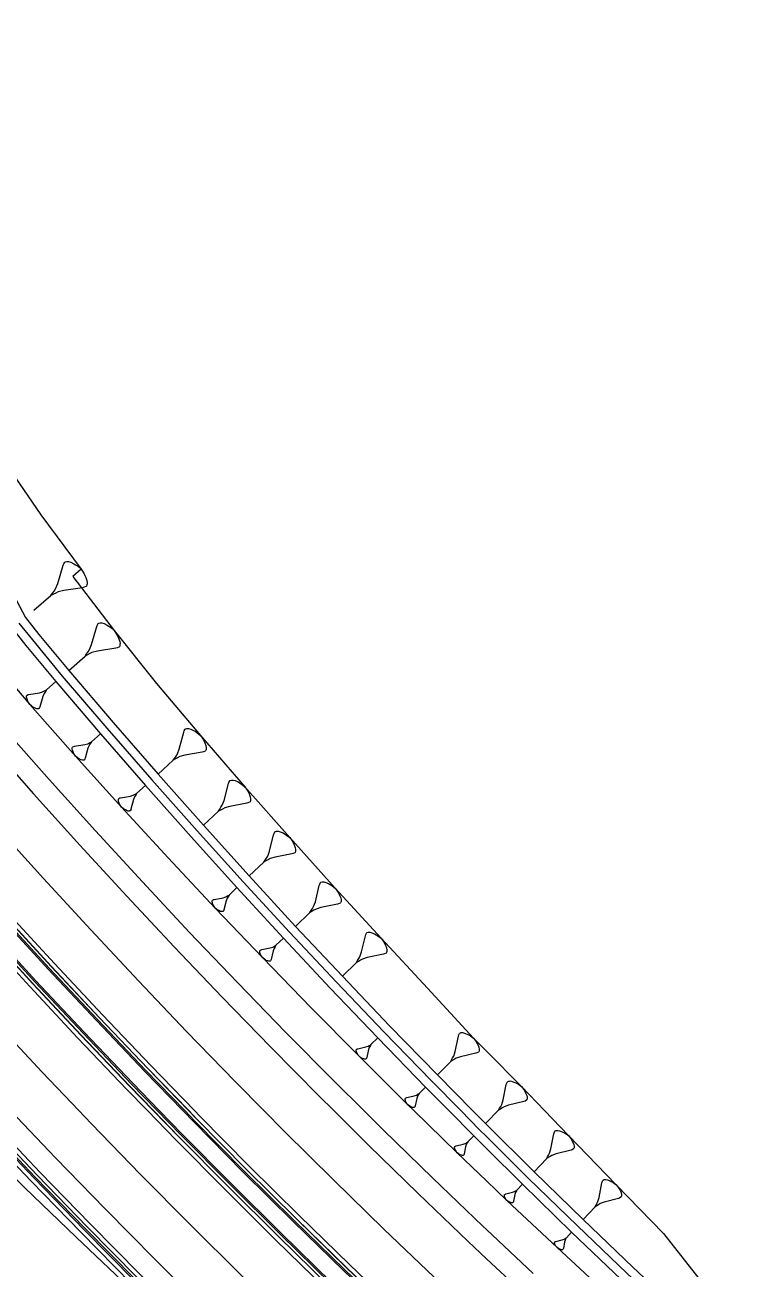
# Model space of a CAD drawing. Extents: x 383808 to 384559, y 802827 to 803490.
# Drawn here: x 384067.3 to 384118.8, y 803088.8 to 803176.9 of the extents above; entities that cross this region are included whole.
import ezdxf

# ---------------------------------------------------------------- set-up
doc = ezdxf.new("R2010")
doc.units = 0
doc.layers.get('0').update_dxf_attribs({"linetype": 'CONTINUOUS'})

msp = doc.modelspace()

# ---------------------------------------------------------------- linework, layer by layer
at = {"color": 7}
for p, q in [((384069.6157, 803137.3373), (384070.0031, 803138.6372)), ((384070.0031, 803138.6372), (384070.0425, 803138.7315)), ((384070.0425, 803138.7315), (384070.1164, 803138.8556)), ((384070.1164, 803138.8556), (384070.151, 803138.8855)), ((384070.151, 803138.8855), (384070.2501, 803138.9106)), ((384070.2501, 803138.9106), (384070.3145, 803138.9058)), ((384070.3145, 803138.9058), (384070.379, 803138.9011)), ((384070.379, 803138.9011), (384070.5377, 803138.857)), ((384070.5377, 803138.857), (384070.7562, 803138.7437)), ((384070.7562, 803138.7437), (384070.8803, 803138.6697)), ((384070.8803, 803138.6697), (384071.0343, 803138.5612)), ((384071.0343, 803138.5612), (384071.2779, 803138.3488)), ((384071.2779, 803138.3488), (384071.4522, 803138.0768)), ((384071.4522, 803138.0768), (384071.537, 803137.9085)), ((384071.537, 803137.9085), (384071.592, 803137.7749)), ((384071.592, 803137.7749), (384071.672, 803137.5422)), ((384071.672, 803137.5422), (384071.6924, 803137.3787)), ((384069.1327, 803136.4981), (384069.2412, 803136.6521)), ((384069.3009, 803136.5829), (384069.1327, 803136.4981)), ((384069.2412, 803136.6521), (384069.3498, 803136.8061)), ((384069.4692, 803136.6677), (384069.3009, 803136.5829)), ((384069.3498, 803136.8061), (384069.4583, 803136.9601)), ((384069.4583, 803136.9601), (384069.6157, 803137.3373)), ((384069.6374, 803136.7525), (384069.4692, 803136.6677)), ((384070.0336, 803136.8529), (384069.6374, 803136.7525)), ((384071.3762, 803137.0456), (384070.0336, 803136.8529)), ((384071.4753, 803137.0707), (384071.3762, 803137.0456)), ((384071.6089, 803137.1256), (384071.4753, 803137.0707)), ((384071.6435, 803137.1555), (384071.6089, 803137.1256)), ((384071.6829, 803137.2498), (384071.6435, 803137.1555)), ((384071.6876, 803137.3142), (384071.6829, 803137.2498)), ((384071.6924, 803137.3787), (384071.6876, 803137.3142)), ((384067.9217, 803135.4534), (384069.1327, 803136.4981)), ((384072.0119, 803133.0223), (384072.376, 803134.2858)), ((384072.376, 803134.2858), (384072.4133, 803134.3775)), ((384072.4133, 803134.3775), (384072.4839, 803134.4985)), ((384072.4839, 803134.4985), (384072.5172, 803134.5278)), ((384072.5172, 803134.5278), (384072.613, 803134.553)), ((384072.613, 803134.553), (384072.6755, 803134.5489)), ((384072.6755, 803134.5489), (384072.738, 803134.5449)), ((384072.738, 803134.5449), (384072.8923, 803134.5036)), ((384072.8923, 803134.5036), (384073.1051, 803134.3956)), ((384073.1051, 803134.3956), (384073.2261, 803134.325)), ((384073.2261, 803134.325), (384073.3763, 803134.2212)), ((384073.3763, 803134.2212), (384073.6143, 803134.0175)), ((384073.6143, 803134.0175), (384073.7857, 803133.7553)), ((384071.8627, 803132.6552), (384072.0119, 803133.0223)), ((384073.7857, 803133.7553), (384073.8694, 803133.5929)), ((384073.8694, 803133.5929), (384073.9238, 803133.4638)), ((384073.9238, 803133.4638), (384074.0035, 803133.239)), ((384074.0035, 803133.239), (384074.0247, 803133.0807)), ((384074.0206, 803133.0181), (384074.0166, 803132.9556)), ((384074.0247, 803133.0807), (384074.0206, 803133.0181)), ((384070.3863, 803131.181), (384071.551, 803132.2045)), ((384071.551, 803132.2045), (384071.6549, 803132.3547)), ((384071.7134, 803132.2882), (384071.551, 803132.2045)), ((384071.6549, 803132.3547), (384071.7588, 803132.505)), ((384071.8757, 803132.3719), (384071.7134, 803132.2882)), ((384071.7588, 803132.505), (384071.8627, 803132.6552)), ((384072.0381, 803132.4556), (384071.8757, 803132.3719)), ((384072.4213, 803132.5564), (384072.0381, 803132.4556)), ((384073.7211, 803132.755), (384072.4213, 803132.5564)), ((384073.8169, 803132.7802), (384073.7211, 803132.755)), ((384073.946, 803132.8346), (384073.8169, 803132.7802)), ((384073.9793, 803132.8639), (384073.946, 803132.8346)), ((384074.0166, 803132.9556), (384073.9793, 803132.8639)), ((384069.4849, 803130.389), (384068.8172, 803129.8023)), ((384067.5183, 803129.4723), (384067.5732, 803129.4867)), ((384067.5732, 803129.4867), (384068.3183, 803129.6006)), ((384068.3183, 803129.6006), (384068.538, 803129.6584)), ((384068.538, 803129.6584), (384068.631, 803129.7063)), ((384068.6385, 803129.5439), (384068.553, 803129.3335)), ((384068.631, 803129.7063), (384068.7241, 803129.7543)), ((384068.6981, 803129.63), (384068.6385, 803129.5439)), ((384068.7576, 803129.7162), (384068.6981, 803129.63)), ((384068.7241, 803129.7543), (384068.8172, 803129.8023)), ((384068.8172, 803129.8023), (384068.7576, 803129.7162)), ((384067.3992, 803129.3), (384067.4015, 803129.3359)), ((384067.4113, 803129.2093), (384067.3992, 803129.3)), ((384067.4015, 803129.3359), (384067.4038, 803129.3717)), ((384067.4038, 803129.3717), (384067.4252, 803129.4243)), ((384067.457, 803129.0804), (384067.4113, 803129.2093)), ((384067.4252, 803129.4243), (384067.4443, 803129.4411)), ((384067.4443, 803129.4411), (384067.5183, 803129.4723)), ((384067.4882, 803129.0064), (384067.457, 803129.0804)), ((384067.5362, 803128.9133), (384067.4882, 803129.0064)), ((384067.6344, 803128.763), (384067.5362, 803128.9133)), ((384067.7708, 803128.6462), (384067.6344, 803128.763)), ((384067.857, 803128.5867), (384067.7708, 803128.6462)), ((384068.3443, 803128.6092), (384068.3229, 803128.5566)), ((384068.553, 803129.3335), (384068.3443, 803128.6092)), ((384067.9263, 803128.5462), (384067.857, 803128.5867)), ((384068.0483, 803128.4844), (384067.9263, 803128.5462)), ((384068.1367, 803128.4607), (384068.0483, 803128.4844)), ((384068.1726, 803128.4584), (384068.1367, 803128.4607)), ((384068.2084, 803128.456), (384068.1726, 803128.4584)), ((384068.2633, 803128.4705), (384068.2084, 803128.456)), ((384068.2824, 803128.4873), (384068.2633, 803128.4705)), ((384068.3229, 803128.5566), (384068.2824, 803128.4873)), ((384078.55, 803126.817), (384078.5837, 803126.9045)), ((384078.5837, 803126.9045), (384078.6484, 803127.0202)), ((384078.6484, 803127.0202), (384078.6794, 803127.0485)), ((384078.6794, 803127.0485), (384078.7697, 803127.074)), ((384078.7697, 803127.074), (384078.8289, 803127.0712)), ((384078.8289, 803127.0712), (384078.8882, 803127.0685)), ((384078.8882, 803127.0685), (384079.0349, 803127.032)), ((384079.0349, 803127.032), (384079.2382, 803126.9335)), ((384079.2382, 803126.9335), (384079.3539, 803126.8688)), ((384079.3539, 803126.8688), (384079.4979, 803126.773)), ((384071.5235, 803125.9273), (384071.7349, 803125.985)), ((384071.7349, 803125.985), (384071.8243, 803126.0321)), ((384071.8243, 803126.0321), (384071.9136, 803126.0792)), ((384071.8896, 803125.959), (384071.8329, 803125.8754)), ((384071.9463, 803126.0426), (384071.8896, 803125.959)), ((384071.9136, 803126.0792), (384072.003, 803126.1263)), ((384072.003, 803126.1263), (384071.9463, 803126.0426)), ((384072.642, 803126.6982), (384072.003, 803126.1263)), ((384078.2271, 803125.6147), (384078.55, 803126.817)), ((384079.4979, 803126.773), (384079.7267, 803126.5843)), ((384079.7267, 803126.5843), (384079.8934, 803126.3391)), ((384079.8934, 803126.3391), (384079.9754, 803126.1869)), ((384079.9754, 803126.1869), (384080.0292, 803126.0656)), ((384080.0292, 803126.0656), (384080.1085, 803125.8541)), ((384070.6393, 803125.6293), (384070.6413, 803125.6639)), ((384070.6518, 803125.5418), (384070.6393, 803125.6293)), ((384070.6413, 803125.6639), (384070.6432, 803125.6985)), ((384070.6432, 803125.6985), (384070.6634, 803125.7494)), ((384070.697, 803125.4178), (384070.6518, 803125.5418)), ((384070.6634, 803125.7494), (384070.6816, 803125.7657)), ((384070.6816, 803125.7657), (384070.7527, 803125.7965)), ((384070.7278, 803125.3467), (384070.697, 803125.4178)), ((384070.7749, 803125.2574), (384070.7278, 803125.3467)), ((384070.7527, 803125.7965), (384070.8056, 803125.8109)), ((384070.871, 803125.1132), (384070.7749, 803125.2574)), ((384070.8056, 803125.8109), (384071.5235, 803125.9273)), ((384071.0036, 803125.0017), (384070.871, 803125.1132)), ((384071.7522, 803125.6717), (384071.5572, 803124.971)), ((384071.8329, 803125.8754), (384071.7522, 803125.6717)), ((384077.9007, 803124.9767), (384077.9964, 803125.1207)), ((384077.9964, 803125.1207), (384078.0921, 803125.2647)), ((384078.0921, 803125.2647), (384078.2271, 803125.6147)), ((384078.2616, 803125.0788), (384078.1094, 803124.9968)), ((384078.6226, 803125.1808), (384078.2616, 803125.0788)), ((384079.8495, 803125.3911), (384078.6226, 803125.1808)), ((384079.9398, 803125.4166), (384079.8495, 803125.3911)), ((384080.061, 803125.4704), (384079.9398, 803125.4166)), ((384080.092, 803125.4986), (384080.061, 803125.4704)), ((384080.1257, 803125.5861), (384080.092, 803125.4986)), ((384080.1085, 803125.8541), (384080.1312, 803125.7046)), ((384080.1285, 803125.6454), (384080.1257, 803125.5861)), ((384080.1312, 803125.7046), (384080.1285, 803125.6454)), ((384071.0873, 803124.945), (384071.0036, 803125.0017)), ((384071.1545, 803124.9066), (384071.0873, 803124.945)), ((384071.2727, 803124.848), (384071.1545, 803124.9066)), ((384071.3583, 803124.8259), (384071.2727, 803124.848)), ((384071.3929, 803124.824), (384071.3583, 803124.8259)), ((384071.4275, 803124.8221), (384071.3929, 803124.824)), ((384071.4803, 803124.8365), (384071.4275, 803124.8221)), ((384071.4986, 803124.8528), (384071.4803, 803124.8365)), ((384071.537, 803124.9201), (384071.4986, 803124.8528)), ((384071.5572, 803124.971), (384071.537, 803124.9201)), ((384076.7201, 803123.844), (384077.8049, 803124.8327)), ((384077.8049, 803124.8327), (384077.9007, 803124.9767)), ((384077.9572, 803124.9148), (384077.8049, 803124.8327)), ((384078.1094, 803124.9968), (384077.9572, 803124.9148)), ((384081.7451, 803123.2482), (384081.8078, 803123.3627)), ((384081.8078, 803123.3627), (384081.8381, 803123.3908)), ((384081.8381, 803123.3908), (384081.9267, 803123.4168)), ((384081.9267, 803123.4168), (384081.9851, 803123.4146)), ((384081.9851, 803123.4146), (384082.0434, 803123.4124)), ((384082.0434, 803123.4124), (384082.1883, 803123.3778)), ((384082.1883, 803123.3778), (384082.3893, 803123.2827)), ((384075.0511, 803122.3867), (384075.1368, 803122.4328)), ((384075.1368, 803122.4328), (384075.2225, 803122.479)), ((384075.2225, 803122.479), (384075.1686, 803122.3979)), ((384075.8332, 803123.0356), (384075.2225, 803122.479)), ((384081.4055, 803121.9751), (384081.7127, 803123.1617)), ((384081.7127, 803123.1617), (384081.7451, 803123.2482)), ((384082.3893, 803123.2827), (384082.5038, 803123.2199)), ((384082.5038, 803123.2199), (384082.6465, 803123.127)), ((384082.6465, 803123.127), (384082.8734, 803122.9432)), ((384082.8734, 803122.9432), (384083.0398, 803122.7032)), ((384083.0398, 803122.7032), (384083.1219, 803122.5541)), ((384083.1219, 803122.5541), (384083.1759, 803122.4352)), ((384083.1759, 803122.4352), (384083.2559, 803122.2277)), ((384073.9129, 803121.9882), (384073.9144, 803122.0215)), ((384073.9257, 803121.904), (384073.9129, 803121.9882)), ((384073.9144, 803122.0215), (384073.916, 803122.0549)), ((384073.916, 803122.0549), (384073.935, 803122.1041)), ((384073.9703, 803121.785), (384073.9257, 803121.904)), ((384073.935, 803122.1041), (384073.9524, 803122.12)), ((384073.9524, 803122.12), (384074.0207, 803122.1503)), ((384074.0006, 803121.7167), (384073.9703, 803121.785)), ((384074.0467, 803121.631), (384074.0006, 803121.7167)), ((384074.0207, 803122.1503), (384074.0715, 803122.1647)), ((384074.1406, 803121.493), (384074.0467, 803121.631)), ((384074.0715, 803122.1647), (384074.7622, 803122.2831)), ((384074.7622, 803122.2831), (384074.9654, 803122.3405)), ((384074.9848, 803122.0388), (384074.803, 803121.362)), ((384074.9654, 803122.3405), (384075.0511, 803122.3867)), ((384075.0608, 803122.2358), (384074.9848, 803122.0388)), ((384075.1147, 803122.3169), (384075.0608, 803122.2358)), ((384075.1686, 803122.3979), (384075.1147, 803122.3169)), ((384081.1828, 803121.4866), (384081.2758, 803121.6293)), ((384081.2758, 803121.6293), (384081.4055, 803121.9751)), ((384081.7988, 803121.5514), (384081.4443, 803121.4477)), ((384083.005, 803121.7695), (384081.7988, 803121.5514)), ((384083.0937, 803121.7954), (384083.005, 803121.7695)), ((384083.2126, 803121.8494), (384083.0937, 803121.7954)), ((384083.2428, 803121.8775), (384083.2126, 803121.8494)), ((384083.2753, 803121.9639), (384083.2428, 803121.8775)), ((384083.2559, 803122.2277), (384083.2796, 803122.0807)), ((384083.2774, 803122.0223), (384083.2753, 803121.9639)), ((384083.2796, 803122.0807), (384083.2774, 803122.0223)), ((384074.2694, 803121.3867), (384074.1406, 803121.493)), ((384074.3505, 803121.3328), (384074.2694, 803121.3867)), ((384074.4156, 803121.2964), (384074.3505, 803121.3328)), ((384074.53, 803121.241), (384074.4156, 803121.2964)), ((384074.6126, 803121.2204), (384074.53, 803121.241)), ((384074.646, 803121.2189), (384074.6126, 803121.2204)), ((384074.6793, 803121.2173), (384074.646, 803121.2189)), ((384074.7301, 803121.2317), (384074.6793, 803121.2173)), ((384074.7476, 803121.2476), (384074.7301, 803121.2317)), ((384074.784, 803121.3128), (384074.7476, 803121.2476)), ((384074.803, 803121.362), (384074.784, 803121.3128)), ((384079.9375, 803120.218), (384080.9968, 803121.2013)), ((384080.9968, 803121.2013), (384081.0898, 803121.344)), ((384081.146, 803121.2835), (384080.9968, 803121.2013)), ((384081.0898, 803121.344), (384081.1828, 803121.4866)), ((384081.2952, 803121.3656), (384081.146, 803121.2835)), ((384081.4443, 803121.4477), (384081.2952, 803121.3656)), ((384085.036, 803119.77), (384085.1232, 803119.7964)), ((384085.1232, 803119.7964), (384085.1809, 803119.7947)), ((384085.1809, 803119.7947), (384085.2385, 803119.7931)), ((384085.2385, 803119.7931), (384085.3818, 803119.7603)), ((384084.6217, 803118.3686), (384084.9142, 803119.5427)), ((384084.9142, 803119.5427), (384084.9455, 803119.6283)), ((384084.9455, 803119.6283), (384085.0064, 803119.742)), ((384085.0064, 803119.742), (384085.036, 803119.77)), ((384085.3818, 803119.7603), (384085.581, 803119.6681)), ((384085.581, 803119.6681), (384085.6947, 803119.6073)), ((384085.6947, 803119.6073), (384085.8363, 803119.5168)), ((384085.8363, 803119.5168), (384086.062, 803119.3374)), ((384086.062, 803119.3374), (384086.2284, 803119.102)), ((384086.2284, 803119.102), (384086.3108, 803118.9555)), ((384086.3108, 803118.9555), (384086.3652, 803118.8386)), ((384084.4062, 803117.8844), (384084.4967, 803118.026)), ((384084.4967, 803118.026), (384084.6217, 803118.3686)), ((384086.2025, 803118.1799), (384085.0137, 803117.9538)), ((384086.2897, 803118.2063), (384086.2025, 803118.1799)), ((384086.4066, 803118.2607), (384086.2897, 803118.2063)), ((384086.3652, 803118.8386), (384086.446, 803118.6345)), ((384086.4362, 803118.2887), (384086.4066, 803118.2607)), ((384086.4675, 803118.3743), (384086.4362, 803118.2887)), ((384086.446, 803118.6345), (384086.4707, 803118.4896)), ((384086.4691, 803118.432), (384086.4675, 803118.3743)), ((384086.4707, 803118.4896), (384086.4691, 803118.432)), ((384083.1883, 803116.6209), (384084.2252, 803117.6011)), ((384084.2252, 803117.6011), (384084.3157, 803117.7427)), ((384084.3717, 803117.6835), (384084.2252, 803117.6011)), ((384084.3157, 803117.7427), (384084.4062, 803117.8844)), ((384084.5182, 803117.7659), (384084.3717, 803117.6835)), ((384084.6647, 803117.8483), (384084.5182, 803117.7659)), ((384085.0137, 803117.9538), (384084.6647, 803117.8483)), ((384082.3163, 803115.7966), (384081.7612, 803115.2719)), ((384087.8704, 803114.7896), (384088.1484, 803115.9503)), ((384088.1484, 803115.9503), (384088.1784, 803116.0351)), ((384088.1784, 803116.0351), (384088.2375, 803116.1477)), ((384088.2375, 803116.1477), (384088.2664, 803116.1756)), ((384088.2664, 803116.1756), (384088.3523, 803116.2024)), ((384088.3523, 803116.2024), (384088.4091, 803116.2013)), ((384088.4091, 803116.2013), (384088.466, 803116.2002)), ((384088.466, 803116.2002), (384088.6076, 803116.1691)), ((384088.6076, 803116.1691), (384088.805, 803116.08)), ((384088.805, 803116.08), (384088.9176, 803116.021)), ((384088.9176, 803116.021), (384089.0581, 803115.933)), ((384089.0581, 803115.933), (384089.2823, 803115.7581)), ((384089.2823, 803115.7581), (384089.4485, 803115.5274)), ((384089.4485, 803115.5274), (384089.5311, 803115.3837)), ((384089.5311, 803115.3837), (384089.5858, 803115.2689)), ((384080.5591, 803114.7963), (384080.56, 803114.8271)), ((384080.5724, 803114.7187), (384080.5591, 803114.7963)), ((384080.56, 803114.8271), (384080.5608, 803114.858)), ((384080.5608, 803114.858), (384080.5776, 803114.9038)), ((384080.6156, 803114.6094), (384080.5724, 803114.7187)), ((384080.5776, 803114.9038), (384080.5934, 803114.9188)), ((384080.5934, 803114.9188), (384080.656, 803114.9479)), ((384080.6447, 803114.5469), (384080.6156, 803114.6094)), ((384080.6888, 803114.4684), (384080.6447, 803114.5469)), ((384080.656, 803114.9479), (384080.7027, 803114.962)), ((384080.7027, 803114.962), (384081.3391, 803115.0831)), ((384081.3391, 803115.0831), (384081.5259, 803115.1396)), ((384081.5489, 803114.861), (384081.3923, 803114.2325)), ((384081.5259, 803115.1396), (384081.6043, 803115.1837)), ((384081.6158, 803115.0444), (384081.5489, 803114.861)), ((384081.6043, 803115.1837), (384081.6828, 803115.2278)), ((384081.6643, 803115.1202), (384081.6158, 803115.0444)), ((384081.7127, 803115.1961), (384081.6643, 803115.1202)), ((384081.6828, 803115.2278), (384081.7612, 803115.2719)), ((384081.7612, 803115.2719), (384081.7127, 803115.1961)), ((384087.7501, 803114.4506), (384087.8704, 803114.7896)), ((384089.4312, 803114.6177), (384088.2608, 803114.384)), ((384089.5171, 803114.6445), (384089.4312, 803114.6177)), ((384089.6319, 803114.6992), (384089.5171, 803114.6445)), ((384089.5858, 803115.2689), (384089.6673, 803115.0682)), ((384089.6608, 803114.7271), (384089.6319, 803114.6992)), ((384089.6909, 803114.8118), (384089.6608, 803114.7271)), ((384089.6673, 803115.0682), (384089.693, 803114.9255)), ((384089.692, 803114.8687), (384089.6909, 803114.8118)), ((384089.693, 803114.9255), (384089.692, 803114.8687)), ((384080.7779, 803114.3424), (384080.6888, 803114.4684)), ((384080.8987, 803114.2464), (384080.7779, 803114.3424)), ((384080.9745, 803114.1979), (384080.8987, 803114.2464)), ((384081.0354, 803114.1654), (384080.9745, 803114.1979)), ((384081.142, 803114.1161), (384081.0354, 803114.1654)), ((384081.2187, 803114.0985), (384081.142, 803114.1161)), ((384081.2496, 803114.0976), (384081.2187, 803114.0985)), ((384081.2804, 803114.0967), (384081.2496, 803114.0976)), ((384081.3272, 803114.1108), (384081.2804, 803114.0967)), ((384081.343, 803114.1258), (384081.3272, 803114.1108)), ((384081.3756, 803114.1867), (384081.343, 803114.1258)), ((384081.3923, 803114.2325), (384081.3756, 803114.1867)), ((384086.4722, 803113.053), (384087.4862, 803114.029)), ((384087.4862, 803114.029), (384087.5742, 803114.1696)), ((384087.6299, 803114.1116), (384087.4862, 803114.029)), ((384087.5742, 803114.1696), (384087.6622, 803114.3101)), ((384087.7737, 803114.1942), (384087.6299, 803114.1116)), ((384087.6622, 803114.3101), (384087.7501, 803114.4506)), ((384087.9175, 803114.2768), (384087.7737, 803114.1942)), ((384088.2608, 803114.384), (384087.9175, 803114.2768)), ((384085.6077, 803112.2207), (384085.0799, 803111.7127)), ((384091.1511, 803111.2382), (384091.4147, 803112.3844)), ((384091.4147, 803112.3844), (384091.4435, 803112.4682)), ((384091.4435, 803112.4682), (384091.5007, 803112.5797)), ((384091.5007, 803112.5797), (384091.529, 803112.6074)), ((384091.529, 803112.6074), (384091.6133, 803112.6346)), ((384091.6133, 803112.6346), (384091.6694, 803112.6341)), ((384091.6694, 803112.6341), (384091.7254, 803112.6335)), ((384091.7254, 803112.6335), (384091.8652, 803112.6041)), ((384091.8652, 803112.6041), (384092.0605, 803112.5181)), ((384092.0605, 803112.5181), (384092.172, 803112.4609)), ((384092.172, 803112.4609), (384092.3113, 803112.3755)), ((384092.3113, 803112.3755), (384092.5337, 803112.2052)), ((384092.5337, 803112.2052), (384092.6996, 803111.9794)), ((384092.6996, 803111.9794), (384092.7823, 803111.8384)), ((384083.9312, 803111.246), (384083.9318, 803111.2756)), ((384083.9446, 803111.1718), (384083.9312, 803111.246)), ((384083.9318, 803111.2756), (384083.9324, 803111.3052)), ((384083.9324, 803111.3052), (384083.948, 803111.3493)), ((384083.987, 803111.0673), (384083.9446, 803111.1718)), ((384083.948, 803111.3493), (384083.9631, 803111.3639)), ((384083.9631, 803111.3639), (384084.0228, 803111.3923)), ((384084.0155, 803111.0076), (384083.987, 803111.0673)), ((384084.0585, 803110.9328), (384084.0155, 803111.0076)), ((384084.0228, 803111.3923), (384084.0675, 803111.4063)), ((384084.0675, 803111.4063), (384084.6767, 803111.5279)), ((384084.6767, 803111.5279), (384084.8554, 803111.5837)), ((384084.88, 803111.3168), (384084.7352, 803110.7126)), ((384084.8554, 803111.5837), (384084.9303, 803111.6267)), ((384084.9425, 803111.4933), (384084.88, 803111.3168)), ((384084.9303, 803111.6267), (384085.0051, 803111.6697)), ((384084.9883, 803111.5664), (384084.9425, 803111.4933)), ((384085.0341, 803111.6395), (384084.9883, 803111.5664)), ((384085.0051, 803111.6697), (384085.0799, 803111.7127)), ((384085.0799, 803111.7127), (384085.0341, 803111.6395)), ((384091.0357, 803110.9031), (384091.1511, 803111.2382)), ((384092.6907, 803111.0828), (384091.5395, 803110.842)), ((384092.775, 803111.11), (384092.6907, 803111.0828)), ((384092.8877, 803111.1649), (384092.775, 803111.11)), ((384092.7823, 803111.8384), (384092.8372, 803111.7258)), ((384092.8372, 803111.7258), (384092.9193, 803111.5288)), ((384092.916, 803111.1926), (384092.8877, 803111.1649)), ((384092.9448, 803111.2764), (384092.916, 803111.1926)), ((384092.9193, 803111.5288), (384092.9459, 803111.3885)), ((384092.9454, 803111.3324), (384092.9448, 803111.2764)), ((384092.9459, 803111.3885), (384092.9454, 803111.3324)), ((384084.145, 803110.8127), (384084.0585, 803110.9328)), ((384084.2617, 803110.7217), (384084.145, 803110.8127)), ((384084.3349, 803110.6759), (384084.2617, 803110.7217)), ((384084.3935, 803110.6451), (384084.3349, 803110.6759)), ((384084.4962, 803110.5988), (384084.3935, 803110.6451)), ((384084.5699, 803110.5826), (384084.4962, 803110.5988)), ((384084.5995, 803110.582), (384084.5699, 803110.5826)), ((384084.6291, 803110.5814), (384084.5995, 803110.582)), ((384084.6738, 803110.5954), (384084.6291, 803110.5814)), ((384084.6889, 803110.6099), (384084.6738, 803110.5954)), ((384084.7196, 803110.6685), (384084.6889, 803110.6099)), ((384084.7352, 803110.7126), (384084.7196, 803110.6685)), ((384089.789, 803109.5144), (384090.7794, 803110.4853)), ((384090.7794, 803110.4853), (384090.8648, 803110.6246)), ((384090.9203, 803110.568), (384090.7794, 803110.4853)), ((384090.8648, 803110.6246), (384090.9503, 803110.7638)), ((384091.0612, 803110.6506), (384090.9203, 803110.568)), ((384090.9503, 803110.7638), (384091.0357, 803110.9031)), ((384091.2021, 803110.7333), (384091.0612, 803110.6506)), ((384091.5395, 803110.842), (384091.2021, 803110.7333)), ((384092.2891, 803105.1578), (384091.8149, 803104.6844)), ((384097.7841, 803104.1878), (384098.0147, 803105.2811)), ((384098.0147, 803105.2811), (384098.0406, 803105.3612)), ((384098.0406, 803105.3612), (384098.093, 803105.4681)), ((384098.093, 803105.4681), (384098.1194, 803105.4949)), ((384098.1194, 803105.4949), (384098.199, 803105.5222)), ((384098.199, 803105.5222), (384098.2522, 803105.5226)), ((384098.2522, 803105.5226), (384098.3055, 803105.5231)), ((384098.3055, 803105.5231), (384098.4388, 803105.4975)), ((384098.4388, 803105.4975), (384098.6258, 803105.4192)), ((384098.6258, 803105.4192), (384098.7327, 803105.3669)), ((384098.7327, 803105.3669), (384098.8664, 803105.2881)), ((384098.8664, 803105.2881), (384099.0807, 803105.1302)), ((384099.0807, 803105.1302), (384099.2422, 803104.9185)), ((384099.2422, 803104.9185), (384099.3231, 803104.7861)), ((384090.7721, 803104.2656), (384090.7722, 803104.2927)), ((384090.7721, 803104.2386), (384090.7721, 803104.2656)), ((384090.7856, 803104.1709), (384090.7721, 803104.2386)), ((384090.7722, 803104.2927), (384090.7857, 803104.3333)), ((384090.8261, 803104.0761), (384090.7856, 803104.1709)), ((384090.7857, 803104.3333), (384090.7993, 803104.3468)), ((384090.7993, 803104.3468), (384090.8534, 803104.3739)), ((384090.8532, 803104.0219), (384090.8261, 803104.0761)), ((384090.8937, 803103.9542), (384090.8532, 803104.0219)), ((384090.8534, 803104.3739), (384090.8941, 803104.3874)), ((384090.9748, 803103.8458), (384090.8937, 803103.9542)), ((384090.8941, 803104.3874), (384091.4492, 803104.5087)), ((384091.4492, 803104.5087), (384091.6117, 803104.5627)), ((384091.6386, 803104.319), (384091.5163, 803103.7641)), ((384091.6117, 803104.5627), (384091.6794, 803104.6033)), ((384091.6929, 803104.4815), (384091.6386, 803104.319)), ((384091.6794, 803104.6033), (384091.7472, 803104.6439)), ((384091.7335, 803104.5491), (384091.6929, 803104.4815)), ((384091.7742, 803104.6168), (384091.7335, 803104.5491)), ((384091.7472, 803104.6439), (384091.8149, 803104.6844)), ((384091.8149, 803104.6844), (384091.7742, 803104.6168)), ((384097.6803, 803103.8675), (384097.7841, 803104.1878)), ((384099.2492, 803104.0667), (384098.1598, 803103.8182)), ((384099.3288, 803104.094), (384099.2492, 803104.0667)), ((384099.3231, 803104.7861), (384099.3772, 803104.6801)), ((384099.4349, 803104.1481), (384099.3288, 803104.094)), ((384099.3772, 803104.6801), (384099.4586, 803104.4944)), ((384099.4613, 803104.175), (384099.4349, 803104.1481)), ((384099.4586, 803104.4944), (384099.4864, 803104.3615)), ((384099.4872, 803104.255), (384099.4613, 803104.175)), ((384099.4864, 803104.3615), (384099.4868, 803104.3083)), ((384099.4868, 803104.3083), (384099.4872, 803104.255)), ((384091.0831, 803103.7645), (384090.9748, 803103.8458)), ((384091.1507, 803103.7238), (384091.0831, 803103.7645)), ((384091.2049, 803103.6967), (384091.1507, 803103.7238)), ((384091.2996, 803103.656), (384091.2049, 803103.6967)), ((384091.3673, 803103.6424), (384091.2996, 803103.656)), ((384091.3943, 803103.6424), (384091.3673, 803103.6424)), ((384091.4214, 803103.6423), (384091.3943, 803103.6424)), ((384091.462, 803103.6559), (384091.4214, 803103.6423)), ((384091.4756, 803103.6694), (384091.462, 803103.6559)), ((384091.5027, 803103.7235), (384091.4756, 803103.6694)), ((384091.5163, 803103.7641), (384091.5027, 803103.7235)), ((384096.52, 803102.5269), (384097.444, 803103.4662)), ((384097.444, 803103.4662), (384097.5227, 803103.6)), ((384097.5764, 803103.5472), (384097.444, 803103.4662)), ((384097.5227, 803103.6), (384097.6015, 803103.7337)), ((384097.7088, 803103.6281), (384097.5764, 803103.5472)), ((384097.6015, 803103.7337), (384097.6803, 803103.8675)), ((384097.8413, 803103.7091), (384097.7088, 803103.6281)), ((384098.1598, 803103.8182), (384097.8413, 803103.7091)), ((384095.6785, 803101.6714), (384095.2305, 803101.216)), ((384101.1855, 803100.7546), (384101.4066, 803101.8524)), ((384101.4066, 803101.8524), (384101.4319, 803101.9329)), ((384101.4319, 803101.9329), (384101.4834, 803102.0405)), ((384101.4834, 803102.0405), (384101.5096, 803102.0677)), ((384101.5096, 803102.0677), (384101.5892, 803102.0957)), ((384101.5892, 803102.0957), (384101.6425, 803102.0967)), ((384101.6425, 803102.0967), (384101.6959, 803102.0976)), ((384101.6959, 803102.0976), (384101.8297, 803102.0732)), ((384101.8297, 803102.0732), (384102.0178, 803101.9964)), ((384102.0178, 803101.9964), (384102.1255, 803101.9449)), ((384102.1255, 803101.9449), (384102.2602, 803101.8672)), ((384102.2602, 803101.8672), (384102.4764, 803101.7109)), ((384102.4764, 803101.7109), (384102.6402, 803101.5002)), ((384102.6402, 803101.5002), (384102.7225, 803101.3682)), ((384102.7225, 803101.3682), (384102.7777, 803101.2625)), ((384094.2399, 803100.8335), (384094.2525, 803100.8723)), ((384094.2401, 803100.8077), (384094.2399, 803100.8335)), ((384094.2403, 803100.7819), (384094.2401, 803100.8077)), ((384094.2537, 803100.7174), (384094.2403, 803100.7819)), ((384094.2525, 803100.8723), (384094.2653, 803100.8853)), ((384094.2932, 803100.6274), (384094.2537, 803100.7174)), ((384094.2653, 803100.8853), (384094.3167, 803100.9116)), ((384094.3194, 803100.576), (384094.2932, 803100.6274)), ((384094.3167, 803100.9116), (384094.3553, 803100.9248)), ((384094.3587, 803100.5118), (384094.3194, 803100.576)), ((384094.3553, 803100.9248), (384094.8835, 803101.0453)), ((384094.437, 803100.4092), (384094.3587, 803100.5118)), ((384094.5409, 803100.3326), (384094.437, 803100.4092)), ((384094.8835, 803101.0453), (384095.0379, 803101.0982)), ((384095.0656, 803100.8661), (384094.9538, 803100.336)), ((384095.0379, 803101.0982), (384095.1021, 803101.1375)), ((384095.116, 803101.0214), (384095.0656, 803100.8661)), ((384095.1021, 803101.1375), (384095.1663, 803101.1767)), ((384095.1542, 803101.0863), (384095.116, 803101.0214)), ((384095.1923, 803101.1511), (384095.1542, 803101.0863)), ((384095.1663, 803101.1767), (384095.2305, 803101.216)), ((384095.2305, 803101.216), (384095.1923, 803101.1511)), ((384101.0066, 803100.2978), (384101.0843, 803100.4326)), ((384101.0843, 803100.4326), (384101.1855, 803100.7546)), ((384102.655, 803100.6466), (384101.5654, 803100.3876)), ((384102.7345, 803100.6747), (384102.655, 803100.6466)), ((384102.8403, 803100.7299), (384102.7345, 803100.6747)), ((384102.7777, 803101.2625), (384102.861, 803101.0771)), ((384102.8665, 803100.757), (384102.8403, 803100.7299)), ((384102.861, 803101.0771), (384102.89, 803100.9442)), ((384102.8918, 803100.8375), (384102.8665, 803100.757)), ((384102.89, 803100.9442), (384102.8909, 803100.8909)), ((384102.8909, 803100.8909), (384102.8918, 803100.8375)), ((384094.6057, 803100.2944), (384094.5409, 803100.3326)), ((384094.6575, 803100.269), (384094.6057, 803100.2944)), ((384094.7482, 803100.2311), (384094.6575, 803100.269)), ((384094.8128, 803100.2187), (384094.7482, 803100.2311)), ((384094.8386, 803100.2189), (384094.8128, 803100.2187)), ((384094.8645, 803100.2191), (384094.8386, 803100.2189)), ((384094.9031, 803100.2323), (384094.8645, 803100.2191)), ((384094.9159, 803100.2454), (384094.9031, 803100.2323)), ((384094.9413, 803100.2972), (384094.9159, 803100.2454)), ((384094.9538, 803100.336), (384094.9413, 803100.2972)), ((384100, 803099.1471), (384100.8239, 803100)), ((384100.8239, 803100), (384100.8512, 803100.0283)), ((384100.8512, 803100.0283), (384100.9289, 803100.1631)), ((384100.9832, 803100.1106), (384100.8512, 803100.0283)), ((384100.9289, 803100.1631), (384101.0066, 803100.2978)), ((384101.1152, 803100.193), (384100.9832, 803100.1106)), ((384101.2472, 803100.2753), (384101.1152, 803100.193)), ((384101.5654, 803100.3876), (384101.2472, 803100.2753)), ((384099.9337, 803099.0785), (384100, 803099.1471)), ((384098.6172, 803097.7405), (384098.6779, 803097.7783)), ((384098.6779, 803097.7783), (384098.6422, 803097.7163)), ((384099.1, 803098.2154), (384098.6779, 803097.7783)), ((384104.5736, 803097.2906), (384104.7775, 803098.3529)), ((384104.7775, 803098.3529), (384104.8012, 803098.4309)), ((384104.8012, 803098.4309), (384104.85, 803098.5353)), ((384104.85, 803098.5353), (384104.8751, 803098.5618)), ((384104.8751, 803098.5618), (384104.9517, 803098.5896)), ((384104.9517, 803098.5896), (384105.0032, 803098.5909)), ((384105.0032, 803098.5909), (384105.0548, 803098.5923)), ((384105.0548, 803098.5923), (384105.1842, 803098.5699)), ((384105.1842, 803098.5699), (384105.3666, 803098.4974)), ((384105.3666, 803098.4974), (384105.471, 803098.4486)), ((384105.471, 803098.4486), (384105.6019, 803098.3747)), ((384105.6019, 803098.3747), (384105.8121, 803098.2256)), ((384105.8121, 803098.2256), (384105.9721, 803098.0236)), ((384105.9721, 803098.0236), (384106.0528, 803097.8968)), ((384106.0528, 803097.8968), (384106.107, 803097.7952)), ((384106.107, 803097.7952), (384106.1891, 803097.6169)), ((384097.7391, 803097.406), (384097.7507, 803097.4431)), ((384097.7395, 803097.3815), (384097.7391, 803097.406)), ((384097.7399, 803097.3569), (384097.7395, 803097.3815)), ((384097.7533, 803097.2958), (384097.7399, 803097.3569)), ((384097.7507, 803097.4431), (384097.7628, 803097.4556)), ((384097.7916, 803097.2105), (384097.7533, 803097.2958)), ((384097.7628, 803097.4556), (384097.8114, 803097.481)), ((384097.817, 803097.1618), (384097.7916, 803097.2105)), ((384097.8114, 803097.481), (384097.848, 803097.4939)), ((384097.8548, 803097.1011), (384097.817, 803097.1618)), ((384097.848, 803097.4939), (384098.3493, 803097.613)), ((384097.9302, 803097.0042), (384097.8548, 803097.1011)), ((384098.0296, 803096.9323), (384097.9302, 803097.0042)), ((384098.0917, 803096.8965), (384098.0296, 803096.9323)), ((384098.1412, 803096.8728), (384098.0917, 803096.8965)), ((384098.2277, 803096.8375), (384098.1412, 803096.8728)), ((384098.3493, 803097.613), (384098.4957, 803097.6647)), ((384098.4108, 803096.9021), (384098.3871, 803096.8525)), ((384098.4224, 803096.9391), (384098.4108, 803096.9021)), ((384098.5241, 803097.4442), (384098.4224, 803096.9391)), ((384098.4957, 803097.6647), (384098.5565, 803097.7026)), ((384098.5707, 803097.5923), (384098.5241, 803097.4442)), ((384098.5565, 803097.7026), (384098.6172, 803097.7405)), ((384098.6064, 803097.6543), (384098.5707, 803097.5923)), ((384098.6422, 803097.7163), (384098.6064, 803097.6543)), ((384104.4048, 803096.8479), (384104.4787, 803096.9787)), ((384104.4787, 803096.9787), (384104.5736, 803097.2906)), ((384104.9438, 803096.9395), (384104.6374, 803096.8282)), ((384105.9939, 803097.1992), (384104.9438, 803096.9395)), ((384106.0705, 803097.227), (384105.9939, 803097.1992)), ((384106.1722, 803097.2813), (384106.0705, 803097.227)), ((384106.1972, 803097.3077), (384106.1722, 803097.2813)), ((384106.1891, 803097.6169), (384106.2182, 803097.4887)), ((384106.221, 803097.3857), (384106.1972, 803097.3077)), ((384106.2182, 803097.4887), (384106.2196, 803097.4372)), ((384106.2196, 803097.4372), (384106.221, 803097.3857)), ((384098.2893, 803096.8263), (384098.2277, 803096.8375)), ((384098.3138, 803096.8267), (384098.2893, 803096.8263)), ((384098.3384, 803096.8271), (384098.3138, 803096.8267)), ((384098.375, 803096.84), (384098.3384, 803096.8271)), ((384098.3871, 803096.8525), (384098.375, 803096.84)), ((384103.3792, 803095.6607), (384104.2571, 803096.5862)), ((384104.2571, 803096.5862), (384104.3309, 803096.717)), ((384104.3838, 803096.6669), (384104.2571, 803096.5862)), ((384104.3309, 803096.717), (384104.4048, 803096.8479)), ((384104.5106, 803096.7475), (384104.3838, 803096.6669)), ((384104.6374, 803096.8282), (384104.5106, 803096.7475)), ((384108.2721, 803095.0821), (384108.3457, 803095.1096)), ((384108.3457, 803095.1096), (384108.3953, 803095.1113)), ((384108.3953, 803095.1113), (384108.4449, 803095.1131)), ((384108.4449, 803095.1131), (384108.5699, 803095.0927)), ((384101.8465, 803094.2122), (384101.985, 803094.2625)), ((384101.985, 803094.2625), (384102.0423, 803094.2989)), ((384102.0423, 803094.2989), (384102.0995, 803094.3354)), ((384102.09, 803094.2536), (384102.0567, 803094.1945)), ((384102.1234, 803094.3127), (384102.09, 803094.2536)), ((384102.0995, 803094.3354), (384102.1568, 803094.3719)), ((384102.1568, 803094.3719), (384102.1234, 803094.3127)), ((384102.5534, 803094.79), (384102.1568, 803094.3719)), ((384107.9927, 803093.8547), (384108.1799, 803094.8801)), ((384108.1799, 803094.8801), (384108.2021, 803094.9554)), ((384108.2021, 803094.9554), (384108.2482, 803095.0564)), ((384108.2482, 803095.0564), (384108.2721, 803095.0821)), ((384108.5699, 803095.0927), (384108.7462, 803095.0244)), ((384108.7462, 803095.0244), (384108.8473, 803094.9783)), ((384108.8473, 803094.9783), (384108.974, 803094.9083)), ((384108.974, 803094.9083), (384109.1778, 803094.7665)), ((384109.1778, 803094.7665), (384109.3338, 803094.5732)), ((384109.3338, 803094.5732), (384109.4126, 803094.4518)), ((384109.4126, 803094.4518), (384109.4658, 803094.3543)), ((384109.4658, 803094.3543), (384109.5464, 803094.1832)), ((384101.2695, 803094.0106), (384101.2802, 803094.0458)), ((384101.2701, 803093.9873), (384101.2695, 803094.0106)), ((384101.2707, 803093.9641), (384101.2701, 803093.9873)), ((384101.2839, 803093.9062), (384101.2707, 803093.9641)), ((384101.2802, 803094.0458), (384101.2915, 803094.0578)), ((384101.321, 803093.8256), (384101.2839, 803093.9062)), ((384101.2915, 803094.0578), (384101.3375, 803094.0823)), ((384101.3455, 803093.7797), (384101.321, 803093.8256)), ((384101.3375, 803094.0823), (384101.3721, 803094.0949)), ((384101.3819, 803093.7224), (384101.3455, 803093.7797)), ((384101.3721, 803094.0949), (384101.8465, 803094.2122)), ((384101.4542, 803093.6311), (384101.3819, 803093.7224)), ((384101.5492, 803093.5638), (384101.4542, 803093.6311)), ((384101.6083, 803093.5304), (384101.5492, 803093.5638)), ((384101.6555, 803093.5083), (384101.6083, 803093.5304)), ((384101.7379, 803093.4756), (384101.6555, 803093.5083)), ((384101.7964, 803093.4655), (384101.7379, 803093.4756)), ((384101.8197, 803093.4661), (384101.7964, 803093.4655)), ((384101.8429, 803093.4667), (384101.8197, 803093.4661)), ((384101.8776, 803093.4792), (384101.8429, 803093.4667)), ((384101.8889, 803093.4912), (384101.8776, 803093.4792)), ((384101.9109, 803093.5384), (384101.8889, 803093.4912)), ((384101.9217, 803093.5736), (384101.9109, 803093.5384)), ((384102.0138, 803094.0536), (384101.9217, 803093.5736)), ((384102.0567, 803094.1945), (384102.0138, 803094.0536)), ((384107.7639, 803093.2999), (384107.834, 803093.4267)), ((384107.834, 803093.4267), (384107.904, 803093.5534)), ((384107.904, 803093.5534), (384107.9927, 803093.8547)), ((384108.0582, 803093.4098), (384107.9368, 803093.3309)), ((384108.3525, 803093.5196), (384108.0582, 803093.4098)), ((384109.362, 803093.7791), (384108.3525, 803093.5196)), ((384109.4355, 803093.8066), (384109.362, 803093.7791)), ((384109.533, 803093.8597), (384109.4355, 803093.8066)), ((384109.557, 803093.8854), (384109.533, 803093.8597)), ((384109.5464, 803094.1832), (384109.5756, 803094.06)), ((384109.5791, 803093.9608), (384109.557, 803093.8854)), ((384109.5756, 803094.06), (384109.5774, 803094.0104)), ((384109.5774, 803094.0104), (384109.5791, 803093.9608)), ((384106.8562, 803092.2738), (384107.6939, 803093.1732)), ((384107.6939, 803093.1732), (384107.7639, 803093.2999)), ((384107.8153, 803093.2521), (384107.6939, 803093.1732)), ((384107.9368, 803093.3309), (384107.8153, 803093.2521)), ((384104.8512, 803090.6923), (384104.8945, 803090.7159)), ((384104.8945, 803090.7159), (384104.9271, 803090.7281)), ((384104.9271, 803090.7281), (384105.3748, 803090.8432)), ((384105.3748, 803090.8432), (384105.5053, 803090.8919)), ((384105.5344, 803090.6946), (384105.4513, 803090.2398)), ((384105.5053, 803090.8919), (384105.5592, 803090.9269)), ((384105.5737, 803090.8282), (384105.5344, 803090.6946)), ((384105.5592, 803090.9269), (384105.613, 803090.9618)), ((384105.6047, 803090.8844), (384105.5737, 803090.8282)), ((384105.6358, 803090.9406), (384105.6047, 803090.8844)), ((384105.613, 803090.9618), (384105.6669, 803090.9968)), ((384105.6669, 803090.9968), (384105.6358, 803090.9406)), ((384106.0384, 803091.3957), (384105.6669, 803090.9968)), ((384104.8308, 803090.6475), (384104.8406, 803090.6809)), ((384104.8316, 803090.6255), (384104.8308, 803090.6475)), ((384104.8323, 803090.6035), (384104.8316, 803090.6255)), ((384104.8453, 803090.5489), (384104.8323, 803090.6035)), ((384104.8406, 803090.6809), (384104.8512, 803090.6923)), ((384104.8811, 803090.473), (384104.8453, 803090.5489)), ((384104.9046, 803090.4298), (384104.8811, 803090.473)), ((384104.9396, 803090.3759), (384104.9046, 803090.4298)), ((384105.0088, 803090.2902), (384104.9396, 803090.3759)), ((384105.0992, 803090.2273), (384105.0088, 803090.2902)), ((384105.1554, 803090.1963), (384105.0992, 803090.2273)), ((384105.2002, 803090.1758), (384105.1554, 803090.1963)), ((384105.2784, 803090.1455), (384105.2002, 803090.1758)), ((384105.3338, 803090.1365), (384105.2784, 803090.1455)), ((384105.3558, 803090.1373), (384105.3338, 803090.1365)), ((384105.3778, 803090.138), (384105.3558, 803090.1373)), ((384105.4104, 803090.1502), (384105.3778, 803090.138)), ((384105.4211, 803090.1616), (384105.4104, 803090.1502)), ((384105.4415, 803090.2064), (384105.4211, 803090.1616)), ((384105.4513, 803090.2398), (384105.4415, 803090.2064))]:
    msp.add_line(p, q, dxfattribs=at)
at = {"color": 7, "linetype": 'CONTINUOUS'}
for points in [[(384049.0299, 803181.3198), (384050.4676, 803176.5349), (384052.1183, 803171.8707), (384054.0565, 803167.3911), (384056.5201, 803163.2903), (384058.8533, 803159.0741), (384061.1779, 803154.833), (384063.66, 803150.7009), (384065.694, 803146.1798), (384068.4116, 803142.2061), (384071.2779, 803138.3488), (384070.6927, 803137.844), (384071.5972, 803136.6239), (384073.6143, 803134.0175), (384076.6175, 803130.2559), (384079.7267, 803126.5843), (384082.8734, 803122.9432), (384086.062, 803119.3374), (384089.2823, 803115.7581), (384092.5337, 803112.2052), (384095.8143, 803108.6771), (384099.0807, 803105.1302), (384100, 803104.2045)], [(384044.8006, 803178.2946), (384046.3123, 803173.5052), (384047.9739, 803168.7909), (384049.7882, 803164.1585), (384051.7578, 803159.6149), (384053.8851, 803155.1673), (384056.1727, 803150.8229), (384058.6226, 803146.5892), (384060.6655, 803141.9987), (384063.4524, 803138.0057), (384066.4073, 803134.147), (384067.3601, 803132.9472), (384069.4849, 803130.389), (384072.642, 803126.6982), (384075.8332, 803123.0356), (384079.058, 803119.4017), (384082.3163, 803115.7966), (384085.6077, 803112.2207), (384088.9321, 803108.6744), (384092.2891, 803105.1578), (384095.6785, 803101.6714), (384097.3332, 803100)], [(384066.8616, 803134.5389), (384067.8132, 803133.3404), (384069.9356, 803130.785), (384073.0891, 803127.0983), (384076.2766, 803123.4398), (384079.4977, 803119.8099), (384082.7523, 803116.2088), (384086.04, 803112.6369), (384089.3605, 803109.0944), (384092.7137, 803105.5817), (384096.0993, 803102.0991), (384098.1774, 803100)], [(384064.6296, 803126.1227), (384067.8903, 803122.4457), (384071.1843, 803118.7985), (384074.5113, 803115.1814), (384077.8711, 803111.5946), (384081.2633, 803108.0386), (384084.6877, 803104.5135), (384088.144, 803101.0198), (384089.1714, 803100)], [(384065.2822, 803120.1116), (384068.5976, 803116.4408), (384071.9461, 803112.8003), (384075.3276, 803109.1903), (384078.7418, 803105.6112), (384082.1884, 803102.0634), (384084.2296, 803100)], [(384065.5673, 803113.679), (384068.9411, 803110.011), (384072.3481, 803106.3738), (384075.788, 803102.7678), (384078.4768, 803100)], [(384065.6412, 803113.7463), (384069.0144, 803110.079), (384072.4208, 803106.4425), (384075.8601, 803102.8371), (384078.6162, 803100)], [(384066.0108, 803114.0831), (384069.3809, 803110.4192), (384072.7841, 803106.786), (384076.2203, 803103.1839), (384079.3133, 803100)], [(384064.6065, 803112.8033), (384067.9883, 803109.1266), (384071.4034, 803105.4808), (384074.8515, 803101.8662), (384076.6644, 803100)], [(384064.6804, 803112.8706), (384068.0616, 803109.1946), (384071.4761, 803105.5495), (384074.9235, 803101.9356), (384076.8038, 803100)], [(384064.237, 803112.4664), (384067.6219, 803108.7864), (384071.04, 803105.1373), (384074.4912, 803101.5194), (384075.9673, 803100)], [(384065.0566, 803106.4053), (384068.4966, 803102.733), (384071.1037, 803100)], [(384100, 803104.2045), (384102.4764, 803101.7109), (384104.1138, 803100)], [(384061.7701, 803100), (384063.6263, 803098.1294), (384067.2541, 803094.5526), (384070.9272, 803091.0238), (384074.6263, 803087.5248), (384078.3501, 803084.0549), (384080.7649, 803081.8968)], [(384063.3839, 803100), (384064.427, 803098.8861), (384067.9353, 803095.2084), (384071.4769, 803091.5627), (384075.0515, 803087.9493), (384078.6588, 803084.3686), (384082.2985, 803080.8209), (384085.9703, 803077.3064), (384089.6739, 803073.8254), (384093.409, 803070.3782), (384097.1752, 803066.9651), (384100, 803064.4516)], [(384063.5346, 803100), (384064.5069, 803098.9617), (384068.0146, 803095.2847), (384071.5555, 803091.6397), (384075.1293, 803088.0271), (384078.7359, 803084.4471), (384082.3749, 803080.9), (384086.046, 803077.3862), (384089.7488, 803073.9059), (384093.4832, 803070.4594), (384097.2487, 803067.047), (384100, 803064.5989)], [(384066.2666, 803100), (384069.4482, 803096.6648), (384072.9765, 803093.0328), (384076.5377, 803089.433), (384080.1314, 803085.8658), (384083.7574, 803082.3313), (384087.4154, 803078.83), (384091.1051, 803075.3621), (384094.8262, 803071.9279), (384098.5783, 803068.5276), (384100, 803067.2626)], [(384071.1037, 803100), (384071.9697, 803099.0921), (384075.4759, 803095.4829), (384079.0146, 803091.9058), (384082.5858, 803088.361), (384086.189, 803084.8487), (384089.8241, 803081.3694), (384093.4906, 803077.9233), (384097.1882, 803074.5106), (384100, 803071.9625)], [(384075.9673, 803100), (384077.9752, 803097.9331), (384081.4916, 803094.3786), (384085.0402, 803090.8562), (384088.6206, 803087.3661), (384092.2327, 803083.9088), (384095.876, 803080.4845), (384099.5503, 803077.0934), (384100, 803076.6859)], [(384076.6644, 803100), (384078.3322, 803098.2831), (384081.8455, 803094.7318), (384085.3908, 803091.2126), (384088.968, 803087.7258), (384092.5768, 803084.2716), (384096.2168, 803080.8504), (384099.8877, 803077.4624), (384100, 803077.3606)], [(384076.8038, 803100), (384078.4037, 803098.3531), (384081.9162, 803094.8025), (384085.4609, 803091.2839), (384089.0375, 803087.7977), (384092.6456, 803084.3442), (384096.2849, 803080.9236), (384099.9552, 803077.5362), (384100, 803077.4956)], [(384078.4768, 803100), (384079.2606, 803099.1932), (384082.7655, 803095.6503), (384086.3024, 803092.1394), (384089.8712, 803088.6608), (384093.4714, 803085.2148), (384097.1028, 803081.8017), (384100, 803079.1278)], [(384078.6162, 803100), (384079.332, 803099.2632), (384082.8362, 803095.7209), (384086.3726, 803092.2107), (384089.9407, 803088.7327), (384093.5402, 803085.2874), (384097.1709, 803081.8749), (384100, 803079.2639)], [(384079.3133, 803100), (384079.689, 803099.6132), (384083.1901, 803096.0742), (384086.7232, 803092.5671), (384090.288, 803089.0924), (384093.8843, 803085.6501), (384097.5117, 803082.2407), (384100, 803079.9442)], [(384084.2296, 803100), (384085.6671, 803098.547), (384089.1776, 803095.0623), (384092.7196, 803091.6098), (384096.2929, 803088.1895), (384099.8971, 803084.8019), (384100, 803084.707)], [(384089.1714, 803100), (384091.632, 803097.5575), (384095.1512, 803094.1272), (384098.7015, 803090.7289), (384100, 803089.5085)], [(384097.3332, 803100), (384099.1, 803098.2154), (384100, 803097.3227)], [(384098.1774, 803100), (384099.5169, 803098.6469), (384100, 803098.1677)], [(384104.1138, 803100), (384105.8121, 803098.2256), (384109.1778, 803094.7665), (384112.5424, 803091.2996), (384115.5661, 803087.4453), (384118.7594, 803083.7601)], [(384100, 803098.1677), (384102.9663, 803095.2253), (384106.4473, 803091.8347), (384109.9595, 803088.4754), (384113.5027, 803085.1476)], [(384100, 803097.3227), (384102.5534, 803094.79), (384106.0384, 803091.3957), (384109.5546, 803088.0326)], [(384100, 803089.5085), (384102.2826, 803087.3631)]]:
    msp.add_lwpolyline(points, dxfattribs=at)
at = {"color": 1, "linetype": 'CONTINUOUS'}
for points in [[(384046.4273, 803179.4582), (384047.9284, 803174.6835), (384049.5792, 803169.9838), (384051.3826, 803165.366), (384053.3411, 803160.8369), (384055.4573, 803156.4036), (384057.7335, 803152.0734), (384060.172, 803147.8539), (384062.2033, 803143.2774), (384064.9785, 803139.2984), (384067.3159, 803134.9308), (384068.2664, 803133.7336), (384070.3863, 803131.181), (384073.5362, 803127.4984), (384076.7201, 803123.844), (384079.9375, 803120.218), (384083.1883, 803116.6209), (384086.4722, 803113.053), (384089.789, 803109.5144), (384093.1383, 803106.0056), (384096.52, 803102.5269), (384099.0215, 803100)], [(384039.5032, 803177.8932), (384040.4224, 803175.1629), (384042.1517, 803170.4716), (384044.0399, 803165.8673), (384046.0832, 803161.3525), (384048.2783, 803156.9296), (384050.6219, 803152.6013), (384053.111, 803148.37), (384055.7426, 803144.2385), (384058.5124, 803140.2084), (384061.4208, 803136.2851), (384064.463, 803132.4695), (384065.4494, 803131.2893), (384067.6344, 803128.763), (384070.871, 803125.1132), (384074.1406, 803121.493), (384077.443, 803117.9026), (384080.7779, 803114.3424), (384084.145, 803110.8127), (384087.5441, 803107.3137), (384090.9748, 803103.8458), (384094.437, 803100.4092), (384094.8568, 803100)], [(384065.7854, 803113.8777), (384069.1573, 803110.2117), (384072.5625, 803106.5765), (384076.0005, 803102.9724), (384078.8881, 803100)], [(384064.4624, 803112.6719), (384067.8454, 803108.9939), (384071.2617, 803105.3468), (384074.711, 803101.731), (384076.3925, 803100)], [(384062.9731, 803100), (384064.209, 803098.68), (384067.7192, 803095.0003), (384071.2627, 803091.3527), (384074.8392, 803087.7374), (384078.4484, 803084.1548), (384082.0901, 803080.6051), (384085.7638, 803077.0887), (384089.4694, 803073.6058), (384093.2065, 803070.1568), (384096.9748, 803066.7419), (384100, 803064.0501)], [(384063.7948, 803100), (384064.645, 803099.0922), (384068.1514, 803095.4164), (384071.6911, 803091.7727), (384075.2638, 803088.1613), (384078.8692, 803084.5825), (384082.5069, 803081.0367), (384086.1767, 803077.524), (384089.8783, 803074.0449), (384093.6114, 803070.5996), (384097.3757, 803067.1883), (384100, 803064.8532)], [(384076.3925, 803100), (384078.193, 803098.1466), (384081.7075, 803094.5941), (384085.2541, 803091.0736), (384088.8325, 803087.5855), (384092.4426, 803084.1301), (384096.0839, 803080.7077), (384099.7561, 803077.3185), (384100, 803077.0975)], [(384078.8881, 803100), (384079.4712, 803099.3997), (384082.9742, 803095.8587), (384086.5093, 803092.3497), (384090.0761, 803088.873), (384093.6744, 803085.4288), (384097.3038, 803082.0176), (384100, 803079.5292)], [(384094.8568, 803100), (384097.9302, 803097.0042), (384100, 803095.0231)], [(384099.0215, 803100), (384099.9337, 803099.0785), (384100, 803099.0127)], [(384100, 803099.0127), (384103.3792, 803095.6607), (384106.8562, 803092.2738), (384110.3645, 803088.9182), (384113.9036, 803085.594)], [(384100, 803095.0231), (384101.4542, 803093.6311), (384105.0088, 803090.2902), (384108.5935, 803086.9818)]]:
    msp.add_lwpolyline(points, dxfattribs=at)
at = {"color": 3, "linetype": 'CONTINUOUS'}
for points in [[(384017.6075, 803171.1383), (384020.4951, 803167.0565), (384021.7258, 803165.3168), (384023.3889, 803162.979), (384026.3162, 803158.9255), (384029.2803, 803154.8988), (384032.2808, 803150.8993), (384035.3176, 803146.9272), (384038.3904, 803142.9828), (384041.4989, 803139.0666), (384044.6429, 803135.1787), (384047.8221, 803131.3197), (384051.0363, 803127.4896), (384054.2851, 803123.689), (384055.3166, 803122.4968), (384057.5683, 803119.918), (384060.8857, 803116.1771), (384064.237, 803112.4664), (384067.6219, 803108.7864), (384071.04, 803105.1373), (384074.4912, 803101.5194), (384075.9673, 803100)], [(384075.9673, 803100), (384077.9752, 803097.9331), (384081.4916, 803094.3786), (384085.0402, 803090.8562), (384088.6206, 803087.3661), (384092.2327, 803083.9088), (384095.876, 803080.4845), (384099.5503, 803077.0934), (384100, 803076.6859)]]:
    msp.add_lwpolyline(points, dxfattribs=at)
at = {"color": 2, "linetype": 'CONTINUOUS'}
for points in [[(384065.7564, 803127.1128), (384069.0081, 803123.446), (384072.2929, 803119.8089), (384075.6107, 803116.2018), (384078.9611, 803112.625), (384082.344, 803109.0789), (384085.7589, 803105.5636), (384089.2056, 803102.0795), (384091.3005, 803100)], [(384065.7891, 803113.881), (384069.161, 803110.2151), (384072.5661, 803106.5799), (384076.0041, 803102.9759), (384078.895, 803100)], [(384064.4587, 803112.6685), (384067.8417, 803108.9905), (384071.258, 803105.3434), (384074.7074, 803101.7275), (384076.3856, 803100)], [(384064.2057, 803100), (384064.863, 803099.2983), (384068.3676, 803095.6245), (384071.9054, 803091.9827), (384075.4761, 803088.3732), (384079.0795, 803084.7964), (384082.7153, 803081.2524), (384086.3832, 803077.7417), (384090.0828, 803074.2644), (384093.8139, 803070.821), (384097.5761, 803067.4115), (384100, 803065.2548)], [(384076.3856, 803100), (384078.1894, 803098.1431), (384081.7039, 803094.5905), (384085.2506, 803091.07), (384088.8291, 803087.5819), (384092.4391, 803084.1265), (384096.0805, 803080.704), (384099.7527, 803077.3148), (384100, 803077.0907)], [(384078.895, 803100), (384079.4748, 803099.4032), (384082.9778, 803095.8622), (384086.5128, 803092.3533), (384090.0796, 803088.8766), (384093.6778, 803085.4325), (384097.3072, 803082.0212), (384100, 803079.536)], [(384091.3005, 803100), (384092.6838, 803098.6269), (384096.1933, 803095.2061), (384099.7338, 803091.8173), (384100, 803091.567)], [(384100, 803091.567), (384103.3049, 803088.4608)]]:
    msp.add_lwpolyline(points, dxfattribs=at)

doc.saveas('drawing.dxf')
